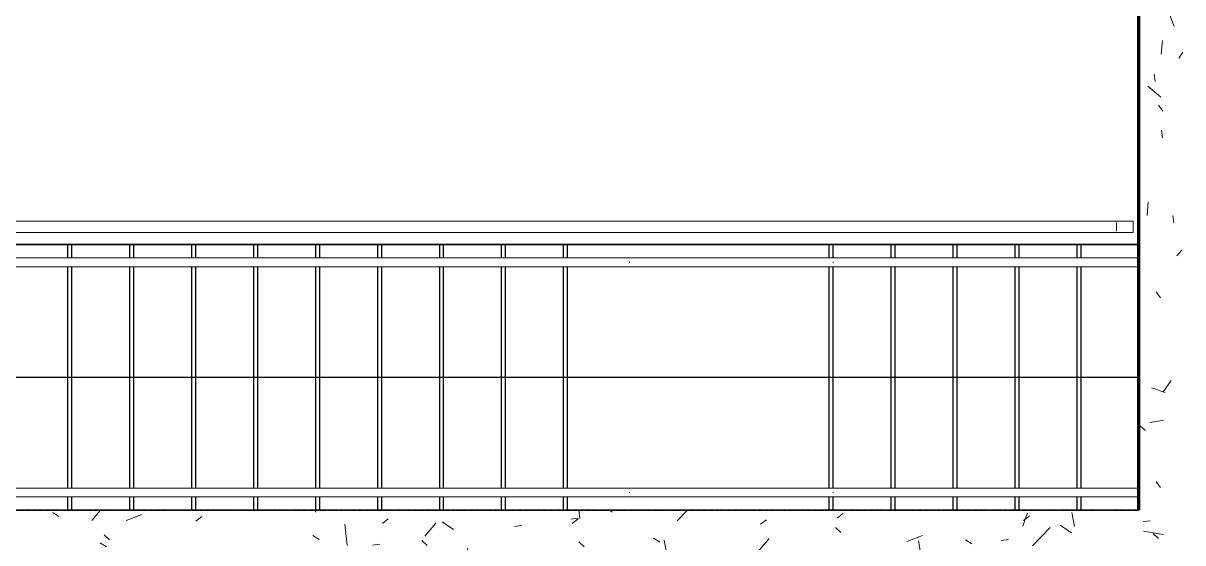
# Model space of a CAD drawing. Header units: millimetres. Extents: x -4391136 to -1798569, y -886572 to -291056.
# Drawn here: x -2382521 to -2377281, y -330034 to -327687 of the extents above; entities that cross this region are included whole.
import ezdxf

# ---------------------------------------------------------------- set-up
doc = ezdxf.new("R2010")
doc.units = ezdxf.units.MM
doc.linetypes.add('Xref-C-1-PP17-AR-2214-01-B$0$Hidden', pattern=[7.143800000000001, 4.7625, -2.3813])
for name, color, linetype in [('_PP-Dim', 7, 'Continuous'), ('Xref-C-1-PP17-AR-2214-01-B$0$A-DETL', 7, 'Continuous'), ('Xref-C-1-PP17-AR-2214-01-B$0$A-DETL-MBND', 7, 'Xref-C-1-PP17-AR-2214-01-B$0$Hidden'), ('Xref-C-1-PP17-AR-2214-01-B$0$A-FLOR-E', 7, 'Continuous'), ('Xref-C-1-PP17-AR-2214-01-B$0$A-FLOR-HRAL', 7, 'Continuous'), ('Xref-C-1-PP17-AR-2214-01-B$0$A-Wall', 7, 'Continuous'), ('Xref-C-1-PP17-AR-2214-01-B$0$A-WALL-PATT', 7, 'Continuous'), ('Xref-C-1-PP17-AR-2214-01-B$0$S-BEAM', 7, 'Continuous'), ('Xref-C-1-PP17-AR-2214-01-B$0$S-COLS-E', 7, 'Continuous'), ('Xref-C-1-PP17-AR-2214-01-B$0$S-STRS-ANNO', 7, 'Continuous'), ('Xref-C-1-PP17-AR-2214-01-B$0$S-STRS-E', 7, 'Continuous'), ('Xref-C-1-PP17-AR-2214-01-B$0$WALL-E', 7, 'Continuous')]:
    doc.layers.add(name, color=color, linetype=linetype)

# ---------------------------------------------------------------- blocks, each defined once
blk = doc.blocks.new('Xref-C-1-PP17-AR-2214-01-B$0$Handrail Type - Handrail_Internal_-V69-ENTRANCE 2 - LOWER ROOF FLOOR PLAN01-flat-1')
at = {"layer": 'Xref-C-1-PP17-AR-2214-01-B$0$A-FLOR-HRAL', "color": 7, "lineweight": 9}
for p, q in [((-2735542.735888853, -498898.9466707956), (-2735542.735888853, -500278.9466707956)), ((-2735502.735888853, -498898.9466707956), (-2735502.735888853, -500278.9466707956)), ((-2735542.735888853, -500278.9466707956), (-2735542.735888853, -501198.9466707956)), ((-2735502.735888853, -500278.9466707956), (-2735502.735888853, -501198.9466707956)), ((-2735542.735888853, -501198.9466707956), (-2735542.735888853, -505118.9466707956)), ((-2735502.735888853, -501198.9466707956), (-2735502.735888853, -505118.9466707956))]:
    blk.add_line(p, q, dxfattribs=at)
blk = doc.blocks.new('Xref-C-1-PP17-AR-2214-01-B$0$Handrail Type - Handrail_Internal_-25764025-ENTRANCE 2 - LOWER ROOF FLOOR PLAN01-flat-1')
at = {"layer": 'Xref-C-1-PP17-AR-2214-01-B$0$A-FLOR-HRAL', "color": 7, "lineweight": 9}
for p, q in [((-2735542.735888856, -498898.9466707961), (-2735542.735888856, -500284.6825953241)), ((-2735502.735888856, -500284.6825953241), (-2735502.735888856, -498898.9466707961)), ((-2735542.735888856, -500284.6825953241), (-2735542.735888856, -501204.6825953241)), ((-2735502.735888856, -501204.6825953241), (-2735502.735888856, -500284.6825953241)), ((-2735542.735888856, -501204.6825953241), (-2735542.735888856, -501489.5466495958)), ((-2735502.735888856, -501489.5466495958), (-2735502.735888856, -501204.6825953241)), ((-2735542.735888856, -501489.5466495958), (-2735542.735888856, -505124.6825953241)), ((-2735502.735888856, -505124.6825953241), (-2735502.735888856, -501489.5466495958))]:
    blk.add_line(p, q, dxfattribs=at)
for points in [[(-2735524.718241559, -500278.9747268569), (-2735524.718241559, -500278.9747268569, -0.01443241316823077), (-2735520.754049785, -500278.9758074149)], [(-2735524.718241559, -501198.9747520779), (-2735524.718241559, -501198.9747520779, -0.0144252782520109), (-2735520.754049785, -501198.9757561388)]]:
    blk.add_lwpolyline(points, format="xyb", dxfattribs=at)
blk = doc.blocks.new('Xref-C-1-PP17-AR-2214-01-B$0$ACM_STR_COLN_Precast- Rectangular Column - 300x300-21690188-ENTRANCE 2 - LOWER ROOF FLOOR PLAN01-flat-1')
at = {"layer": 'Xref-C-1-PP17-AR-2214-01-B$0$S-COLS-E', "color": 7}
for p, q in [((-78.01883525308222, 627.8688751540612), (-78.01883525308222, 617.8688751540612)), ((-78.01883525308222, 617.8688751540612), (-78.01883525308222, 337.8688751540612)), ((-78.01883525308222, 337.8688751540612), (-78.01883525308222, 327.8688751540612))]:
    blk.add_line(p, q, dxfattribs=at)
blk = doc.blocks.new('Xref-C-1-PP17-AR-2214-01-B$0$Handrail Type - Handrail_Internal_-V58-ENTRANCE 2 - LOWER ROOF FLOOR PLAN01-flat-1')
at = {"layer": 'Xref-C-1-PP17-AR-2214-01-B$0$A-FLOR-HRAL', "color": 7, "lineweight": 9}
for p, q in [((-2736582.735888851, -498898.9466707956), (-2736582.735888851, -500278.9466707956)), ((-2736542.735888852, -498898.9466707956), (-2736542.735888852, -500278.9466707956)), ((-2736582.735888851, -500278.9466707956), (-2736582.735888851, -501198.9466707956)), ((-2736542.735888852, -500278.9466707956), (-2736542.735888852, -501198.9466707956)), ((-2736582.735888851, -501198.9466707956), (-2736582.735888851, -505118.9466707956)), ((-2736542.735888852, -501198.9466707956), (-2736542.735888852, -505118.9466707956))]:
    blk.add_line(p, q, dxfattribs=at)
blk = doc.blocks.new('Xref-C-1-PP17-AR-2214-01-B$0$Handrail Type - Handrail_Internal_-18879586-ENTRANCE 2 - LOWER ROOF FLOOR PLAN01-flat-1')
at = {"layer": 'Xref-C-1-PP17-AR-2214-01-B$0$A-FLOR-HRAL', "color": 7, "lineweight": 9}
for p, q in [((-2736582.735888854, -498898.9466707961), (-2736582.735888854, -499709.5466478929)), ((-2736542.735888855, -499709.5466478929), (-2736542.735888855, -498898.9466707961)), ((-2736582.735888854, -499709.5466478929), (-2736582.735888854, -500284.6825953243)), ((-2736542.735888855, -500284.6825953243), (-2736542.735888855, -499709.5466478929)), ((-2736582.735888854, -500284.6825953243), (-2736582.735888854, -501204.6825953243)), ((-2736542.735888855, -501204.6825953243), (-2736542.735888855, -500284.6825953243)), ((-2736582.735888854, -501204.6825953243), (-2736582.735888854, -505124.6825953244)), ((-2736542.735888855, -505124.6825953244), (-2736542.735888855, -501204.6825953243))]:
    blk.add_line(p, q, dxfattribs=at)
for points in [[(-2736564.718241553, -500278.9747268569), (-2736564.718241553, -500278.9747268569, -0.01443241317260626), (-2736560.754049788, -500278.9758074149)], [(-2736560.754724103, -501198.9753925744), (-2736560.754724103, -501198.9753925744, 0.01449700389211319), (-2736564.7170536, -501198.9753925742)]]:
    blk.add_lwpolyline(points, format="xyb", dxfattribs=at)
blk = doc.blocks.new('Xref-C-1-PP17-AR-2214-01-B$0$Top Rail Type - Top Rail_Internal_-V43-ENTRANCE 2 - LOWER ROOF FLOOR PLAN01-flat-1')
at = {"layer": 'Xref-C-1-PP17-AR-2214-01-B$0$A-FLOR-HRAL', "color": 7, "lineweight": 9}
for p, q in [((-2736697.744708746, -498923.3198686002), (-2736747.744708746, -498923.3198686002)), ((-2736747.744708746, -498923.3198686002), (-2736747.744708746, -498998.9466707956)), ((-2736697.744708746, -498923.3198686002), (-2736697.744708746, -498998.9466707956)), ((-2736747.744708746, -498998.9466707956), (-2736747.744708746, -505098.9466707956)), ((-2736697.744708746, -498998.9466707956), (-2736697.744708746, -505098.9466707956))]:
    blk.add_line(p, q, dxfattribs=at)
blk = doc.blocks.new('Xref-C-1-PP17-AR-2214-01-B$0$Top Rail Type - Top Rail_Internal_-18193665-ENTRANCE 2 - LOWER ROOF FLOOR PLAN01-flat-1')
at = {"layer": 'Xref-C-1-PP17-AR-2214-01-B$0$A-FLOR-HRAL', "color": 7, "lineweight": 9}
for p, q in [((-2736747.744708749, -498923.3198686006), (-2736747.744708749, -498998.9466707961)), ((-2736746.892854403, -498923.3198686002), (-2736698.596563088, -498923.3198686002)), ((-2736698.596563088, -498923.3198686002), (-2736746.892854403, -498923.3198686002)), ((-2736697.744708749, -498998.9466707961), (-2736697.744708749, -498923.3198686006)), ((-2736747.744708749, -498998.9466707961), (-2736747.744708749, -505098.9466707961)), ((-2736697.744708749, -505098.9466707961), (-2736697.744708749, -498998.9466707961))]:
    blk.add_line(p, q, dxfattribs=at)
blk = doc.blocks.new('Xref-C-1-PP17-AR-2214-01-B$0$Railing - Railing-18193662-ENTRANCE 2 - LOWER ROOF FLOOR PLAN01-flat-1')
at = {"layer": 'Xref-C-1-PP17-AR-2214-01-B$0$A-FLOR-HRAL', "color": 7, "lineweight": 9}
for p, q in [((-2736702.744708746, -498998.9466707956), (-2736742.744708746, -498998.9466707956)), ((-2736742.744708745, -498998.9466707956), (-2736702.744708745, -498998.9466707956)), ((-2736702.744708746, -498998.9466707956), (-2736742.744708746, -498998.9466707956)), ((-2736742.744708745, -498998.9466707956), (-2736702.744708745, -498998.9466707956))]:
    blk.add_line(p, q, dxfattribs=at)
blk = doc.blocks.new('W-1-PP17-ENT2_REV00_20260526-152612_EX_LOPF-1')
at = {"layer": 'Xref-C-1-PP17-AR-2214-01-B$0$A-WALL-PATT', "lineweight": 9}
h = blk.add_hatch(dxfattribs=at)
h.set_pattern_fill('ACET-2D-FP_2', angle=-39.99999999997263, style=0, pattern_type=2)
h.set_pattern_definition([(320.0000000000273, (-2249.999891344458, -2450.004851533624), (385.17504819663, 459.0337474662813), [76.20000000168636, -838.2000000185501]), (265.0000000000273, (-2249.999891344458, -2450.004851533624), (746.182703292987, -65.28252745699113), [60.95999998934603, -670.559999882806]), (10.45100000002732, (-2255.312746680807, -2510.732349573227), (-127.8976821521067, 693.3830033084379), [64.7599999979222, -712.3599999771443]), (316.1840000000274, (-2046.799709689803, -2450.004275918996), (622.306418101827, 648.5724861947823), [114.3000000090041, -1257.300000099045]), (6.636000000027357, (-2060.813792571891, -2540.364465571532), (-122.2199233644646, 1050.534318669234), [97.13999999808287, -1068.539999978911]), (261.1840000000274, (-2046.799709689803, -2450.004275918996), (1110.274966523866, -172.1971373409029), [91.44000001127156, -1005.840000123987]), (291.0000000000273, (-2097.600011015311, -2551.604380768316), (559.4256646492287, 214.7433929350229), [76.20000000026221, -838.2000000028844]), (236.0000000000273, (-2097.600011015311, -2551.604380768316), (620.9765001018534, -418.8539380771107), [60.96000000798914, -670.5600000878804]), (341.4510000000274, (-2131.688417448662, -2602.142433825007), (224.2969171917646, 668.4524659444579), [64.76000000175954, -712.3600000193549]), (307.5000000000274, (-2249.999891344458, -2450.004851533624), (206.9121046008077, 158.7692419998349), [33.52799999595496, -628.903999924125, 33.52799999595496, -1320.291999840711]), (307.5000000000274, (-2249.999891344458, -2450.004851533624), (206.9121046008077, 158.7692419998349), [-695.9599999160349, -647.1919999219185, 33.52799999595496, -639.5719999228379]), (277.5000000000274, (-2249.999891344458, -2450.004851533624), (359.3065578895622, 47.30360574601231), [33.52800000462985, -354.5840000489641, 33.52800000462985, -870.2040001201656]), (277.5000000000274, (-2249.999891344458, -2450.004851533624), (359.3065578895622, 47.30360574601231), [-421.6400000582238, -613.6640000847401, 33.52800000462985, -223.0120000307955]), (237.5000000000274, (-2249.999913494103, -2223.43703840446), (229.4741615089589, -146.1911639207974), [33.52800000332775, -220.4720000218826, 33.52800000332775, -1810.5120001797]), (237.5000000000274, (-2249.999913494103, -2223.43703840446), (229.4741615089589, -146.1911639207974), [-287.5280000285381, -758.9520000753286, 33.52800000332775, -1018.032000101043]), (227.5000000000274, (-2249.999941535294, -2121.835860139283), (350.416859014542, -321.097891815938), [33.52800000205954, -296.6720000182238, 33.52800000205954, -1239.52000007614]), (227.5000000000274, (-2249.999941535294, -2121.835860139283), (350.416859014542, -321.097891815938), [-363.7280000223428, -492.7600000302689, 33.52800000205954, -713.2320000438118])])
h.paths.add_polyline_path([(-2250.000000002328, -3177.975070477522), (-2250.000000002328, -3334.503541353683), (-2250.000000002328, -4699.999999995867), (-2050.000000002328, -4699.999999995867), (-2050.000000002328, -200.0088198898011), (-2250.000000002328, -200.0088198898011)])
h = blk.add_hatch(dxfattribs=at)
h.set_pattern_fill('ACET-2D-FP_12', angle=-40.00000000001929, style=0, pattern_type=2)
h.set_pattern_definition([(49.99999999998066, (-8394.749623530079, -4899.999786735105), (-459.033747442358, 385.1750481771305), [76.19999999489092, -838.1999999438001]), (354.9999999999807, (-8394.749623530079, -4899.999786735105), (65.28252746094925, 746.1827033320443), [60.95999999902279, -670.5599999892506]), (100.4509999999806, (-8334.02212549001, -4905.312642071454), (-693.3830033237465, -127.8976821540858), [64.760000009727, -712.360000106997]), (46.18399999998068, (-8394.75019914424, -4696.799605079985), (-648.5724861597413, 622.3064180691725), [114.2999999805889, -1257.299999786477]), (96.63599999998067, (-8304.39000949217, -4710.813687962538), (-1050.53431868169, -122.2199233649302), [97.13999998684996, -1068.539999855349]), (351.1839999999806, (-8394.75019914424, -4696.799605079985), (172.1971373298435, 1110.274966447614), [91.43999999912084, -1005.839999990329]), (20.99999999998068, (-8293.150094295852, -4747.599906405958), (-214.7433929590627, 559.4256647136064), [76.20000000503082, -838.200000055339]), (325.9999999999807, (-8293.150094295852, -4747.599906405958), (418.8539380778092, 620.9765001013877), [60.9599999951956, -670.5599999471516]), (71.45099999998068, (-8242.61204123823, -4781.688312839309), (-668.4524659854361, 224.2969172061419), [64.75999999221385, -712.3599999143522]), (37.49999999998067, (-8394.749623530079, -4899.999786735105), (-158.7692420319073, 206.91210464295), [33.52799999703571, -628.9039999443971, 33.52799999703571, -1320.29199988327]), (37.49999999998067, (-8394.749623530079, -4899.999786735105), (-158.7692420319073, 206.91210464295), [-695.9599999384686, -647.1919999427803, 33.52799999703571, -639.571999943454]), (7.499999999980671, (-8394.749623530079, -4899.999786735105), (-47.30360575212411, 359.3065579393879), [33.52799999999587, -354.5839999999563, 33.52799999999587, -870.203999999893]), (7.499999999980671, (-8394.749623530079, -4899.999786735105), (-47.30360575212411, 359.3065579393879), [-421.6399999999481, -613.6639999999245, 33.52799999999587, -223.0119999999726]), (327.4999999999807, (-8621.318079446442, -4900.000574928301), (146.1911639366298, 229.4741615331733), [33.52800000003585, -220.4720000002358, 33.52800000003585, -1810.512000001937]), (327.4999999999807, (-8621.318079446442, -4900.000574928301), (146.1911639366298, 229.4741615331733), [-287.5280000003075, -758.9520000008117, 33.52800000003585, -1018.032000001089]), (317.4999999999807, (-8722.917848880403, -4900.000479713606), (321.0978918577311, 350.4168590595947), [33.52800000457609, -296.6720000404915, 33.52800000457609, -1239.520000169177]), (317.4999999999807, (-8722.917848880403, -4900.000479713606), (321.0978918577311, 350.4168590595947), [-363.7280000496437, -492.7600000672547, 33.52800000457609, -713.2320000973459])])
h.paths.add_polyline_path([(-12950.00000000233, -4699.999999995867), (-12950.00000000233, -4899.999999996799), (-3839.500000002328, -4899.999999996799), (-3839.500000002328, -4699.999999995867)])
h = blk.add_hatch(dxfattribs=at)
h.set_pattern_fill('ACET-2D-FP_20', angle=-40.00000000001929, style=0, pattern_type=2)
h.set_pattern_definition([(49.99999999998066, (-2944.750092132948, -4900.000010718184), (-459.033747442358, 385.1750481771305), [76.19999999489092, -838.1999999438001]), (354.9999999999807, (-2944.750092132948, -4900.000010718184), (65.28252746094925, 746.1827033320443), [60.95999999902279, -670.5599999892506]), (100.4509999999806, (-2884.021828048863, -4905.313508841733), (-693.3830033237465, -127.8976821540858), [64.760000009727, -712.360000106997]), (46.18399999998068, (-2944.749901702628, -4696.800471851195), (-648.5724861597413, 622.3064180691725), [114.2999999805889, -1257.299999786477]), (96.63599999998067, (-2854.39047809504, -4710.813911945152), (-1050.53431868169, -122.2199233649302), [97.13999998684996, -1068.539999855349]), (351.1839999999806, (-2944.749901702628, -4696.800471851195), (172.1971373298435, 1110.274966447614), [91.43999999912084, -1005.839999990329]), (20.99999999998068, (-2843.150562898722, -4747.600130389037), (-214.7433929590627, 559.4256647136064), [76.20000000503082, -838.200000055339]), (325.9999999999807, (-2843.150562898722, -4747.600130389037), (418.8539380778092, 620.9765001013877), [60.9599999951956, -670.5599999471516]), (71.45099999998068, (-2792.612509841099, -4781.688536822388), (-668.4524659854361, 224.2969172061419), [64.75999999221385, -712.3599999143522]), (37.49999999998067, (-2944.750092132948, -4900.000010718184), (-158.7692420319073, 206.91210464295), [33.52799999703571, -628.9039999443971, 33.52799999703571, -1320.29199988327]), (37.49999999998067, (-2944.750092132948, -4900.000010718184), (-158.7692420319073, 206.91210464295), [-695.9599999384686, -647.1919999427803, 33.52799999703571, -639.571999943454]), (7.499999999980671, (-2944.750092132948, -4900.000010718184), (-47.30360575212411, 359.3065579393879), [33.52799999999587, -354.5839999999563, 33.52799999999587, -870.203999999893]), (7.499999999980671, (-2944.750092132948, -4900.000010718184), (-47.30360575212411, 359.3065579393879), [-421.6399999999481, -613.6639999999245, 33.52799999999587, -223.0119999999726]), (327.4999999999807, (-3171.317905262113, -4900.000032866898), (146.1911639366298, 229.4741615331733), [33.52800000003585, -220.4720000002358, 33.52800000003585, -1810.512000001937]), (327.4999999999807, (-3171.317905262113, -4900.000032866898), (146.1911639366298, 229.4741615331733), [-287.5280000003075, -758.9520000008117, 33.52800000003585, -1018.032000001089]), (317.4999999999807, (-3272.917674696073, -4899.999937651737), (321.0978918577311, 350.4168590595947), [33.52800000457609, -296.6720000404915, 33.52800000457609, -1239.520000169177]), (317.4999999999807, (-3272.917674696073, -4899.999937651737), (321.0978918577311, 350.4168590595947), [-363.7280000496437, -492.7600000672547, 33.52800000457609, -713.2320000973459])])
h.paths.add_polyline_path([(-3839.500000002328, -4743.259779239597), (-3839.500000002328, -4899.999999996799), (-2050.000000002328, -4899.788250115758), (-2050.000000002328, -4699.999999995867), (-3839.500000002328, -4699.999999995867)])
at = {"layer": 'Xref-C-1-PP17-AR-2214-01-B$0$A-DETL', "color": 7, "lineweight": 9}
blk.add_line((-2359.500000001863, -4099.999999999593), (-8459.500000001863, -4099.999999999593), dxfattribs=at)
at = {"layer": 'Xref-C-1-PP17-AR-2214-01-B$0$A-DETL-MBND', "color": 7}
blk.add_line((-8520.000000001863, -4699.999999999593), (-2250.000000001863, -4699.999999999593), dxfattribs=at)
at = {"layer": 'Xref-C-1-PP17-AR-2214-01-B$0$A-FLOR-E', "color": 7}
for p, q in [((-2250.000000001863, -4699.999999998661), (-2250.000000001863, -399.9999999986612)), ((-8470.000000001863, -3500.000000000058), (-2250.000000001863, -3500.000000000058))]:
    blk.add_line(p, q, dxfattribs=at)
at = {"layer": 'Xref-C-1-PP17-AR-2214-01-B$0$A-Wall', "color": 7, "lineweight": 70}
blk.add_line((-2250.000000001863, -200.0088198921294), (-2250.000000001863, -4699.999999999593), dxfattribs=at)
at = {"layer": 'Xref-C-1-PP17-AR-2214-01-B$0$S-BEAM', "color": 7}
for p, q in [((-2250.000000001863, -599.9999999986612), (-2250.000000001863, -3150.008819893061)), ((-2250.000000001863, -3300.000000000058), (-2250.000000001863, -4699.999999998661)), ((-8470.000000001863, -3500.008819893526), (-2250.000000001863, -3500.008819893526))]:
    blk.add_line(p, q, dxfattribs=at)
at = {"layer": 'Xref-C-1-PP17-AR-2214-01-B$0$S-STRS-ANNO', "color": 7}
blk.add_line((-2250.000000001863, -4100.008819893061), (-8470.000000001863, -4100.008819893061), dxfattribs=at)
at = {"layer": 'Xref-C-1-PP17-AR-2214-01-B$0$S-STRS-E', "color": 7}
for p, q in [((-2250.000000001863, -3500.008819893526), (-8470.000000001863, -3500.008819893526)), ((-7088.000000001863, -3560.008819893992), (-7088.000000001863, -3500.008819893526)), ((-7070.000000001863, -3560.008819893992), (-7070.000000001863, -3500.008819893526)), ((-6808.000000001863, -3560.008819893992), (-6808.000000001863, -3500.008819893526)), ((-6790.000000001863, -3560.008819893992), (-6790.000000001863, -3500.008819893526)), ((-6528.000000001863, -3560.008819893992), (-6528.000000001863, -3500.008819893526)), ((-6510.000000001863, -3560.008819893992), (-6510.000000001863, -3500.008819893526)), ((-6248.000000001863, -3560.008819893992), (-6248.000000001863, -3500.008819893526)), ((-6230.000000001863, -3560.008819893992), (-6230.000000001863, -3500.008819893526)), ((-5968.000000001863, -3560.008819893992), (-5968.000000001863, -3500.008819893526)), ((-5950.000000001863, -3560.008819893992), (-5950.000000001863, -3500.008819893526)), ((-5688.000000001863, -3560.008819893992), (-5688.000000001863, -3500.008819893526)), ((-5670.000000001863, -3560.008819893992), (-5670.000000001863, -3500.008819893526)), ((-5408.000000001863, -3560.008819893992), (-5408.000000001863, -3500.008819893526)), ((-5390.000000001863, -3560.008819893992), (-5390.000000001863, -3500.008819893526)), ((-5128.000000001863, -3560.008819893992), (-5128.000000001863, -3500.008819893526)), ((-5110.000000001863, -3560.008819893992), (-5110.000000001863, -3500.008819893526)), ((-4848.000000001863, -3560.008819893992), (-4848.000000001863, -3500.008819893526)), ((-4830.000000001863, -3560.008819893992), (-4830.000000001863, -3500.008819893526)), ((-3648.000000001863, -3560.008819893992), (-3648.000000001863, -3500.008819893526)), ((-3630.000000001863, -3560.015584173205), (-3630.000000001863, -3500.008819893526)), ((-3368.000000001863, -3560.008819893992), (-3368.000000001863, -3500.008819893526)), ((-3350.000000001863, -3560.008819893992), (-3350.000000001863, -3500.008819893526)), ((-3088.000000001863, -3560.008819893992), (-3088.000000001863, -3500.008819893526)), ((-3070.000000001863, -3560.008819893992), (-3070.000000001863, -3500.008819893526)), ((-2808.000000001863, -3560.008819893992), (-2808.000000001863, -3500.008819893526)), ((-2790.000000001863, -3560.008819893992), (-2790.000000001863, -3500.008819893526)), ((-2528.000000001863, -3560.008819893992), (-2528.000000001863, -3500.008819893526)), ((-2510.000000001863, -3560.008819893992), (-2510.000000001863, -3500.008819893526)), ((-7088.000000001863, -4600.008819892595), (-7088.000000001863, -3600.008819893526)), ((-7070.000000001863, -4600.008819892595), (-7070.000000001863, -3600.008819893526)), ((-6808.000000001863, -4600.008819892595), (-6808.000000001863, -3600.008819893526)), ((-6790.000000001863, -4600.008819892595), (-6790.000000001863, -3600.008819893526)), ((-6528.000000001863, -4600.008819892595), (-6528.000000001863, -3600.008819893526)), ((-6510.000000001863, -4600.008819892595), (-6510.000000001863, -3600.008819893526)), ((-6248.000000001863, -4600.008819892595), (-6248.000000001863, -3600.008819893526)), ((-6230.000000001863, -4600.008819892595), (-6230.000000001863, -3600.008819893526)), ((-5968.000000001863, -4600.008819892595), (-5968.000000001863, -3600.008819893526)), ((-5950.000000001863, -4600.008819892595), (-5950.000000001863, -3600.008819893526)), ((-5688.000000001863, -4600.008819892595), (-5688.000000001863, -3600.008819893526)), ((-5670.000000001863, -4600.008819892595), (-5670.000000001863, -3600.008819893526)), ((-5408.000000001863, -4600.008819892595), (-5408.000000001863, -3600.008819893526)), ((-5390.000000001863, -4600.008819892595), (-5390.000000001863, -3600.008819893526)), ((-5128.000000001863, -4600.008819892595), (-5128.000000001863, -3600.008819893526)), ((-5110.000000001863, -4600.008819892595), (-5110.000000001863, -3600.008819893526)), ((-4848.000000001863, -4600.008819892595), (-4848.000000001863, -3600.008819893526)), ((-4830.000000001863, -4600.008819892595), (-4830.000000001863, -3600.008819893526)), ((-3648.000000001863, -4600.008819892595), (-3648.000000001863, -3600.008819893526)), ((-3630.000000001863, -4600.010217000323), (-3630.000000001863, -3600.002055614314)), ((-3368.000000001863, -4600.008819892595), (-3368.000000001863, -3600.008819893526)), ((-3350.000000001863, -4600.008819892595), (-3350.000000001863, -3600.008819893526)), ((-3088.000000001863, -4600.008819892595), (-3088.000000001863, -3600.008819893526)), ((-3070.000000001863, -4600.008819892595), (-3070.000000001863, -3600.008819893526)), ((-2808.000000001863, -4600.008819892595), (-2808.000000001863, -3600.008819893526)), ((-2790.000000001863, -4600.008819892595), (-2790.000000001863, -3600.008819893526)), ((-2528.000000001863, -4600.008819892595), (-2528.000000001863, -3600.008819893526)), ((-2510.000000001863, -4600.008819892595), (-2510.000000001863, -3600.008819893526)), ((-7088.000000001863, -4699.999999999593), (-7088.000000001863, -4640.008819892129)), ((-7070.000000001863, -4699.999999999593), (-7070.000000001863, -4640.008819892129)), ((-6808.000000001863, -4699.999999999593), (-6808.000000001863, -4640.008819892129)), ((-6790.000000001863, -4699.999999999593), (-6790.000000001863, -4640.008819892129)), ((-6528.000000001863, -4699.999999999593), (-6528.000000001863, -4640.008819892129)), ((-6510.000000001863, -4699.999999999593), (-6510.000000001863, -4640.008819892129)), ((-6248.000000001863, -4699.999999999593), (-6248.000000001863, -4640.008819892129)), ((-6230.000000001863, -4699.999999999593), (-6230.000000001863, -4640.008819892129)), ((-5968.000000001863, -4699.999999999593), (-5968.000000001863, -4640.008819892129)), ((-5950.000000001863, -4699.999999999593), (-5950.000000001863, -4640.008819892129)), ((-5688.000000001863, -4699.999999999593), (-5688.000000001863, -4640.008819892129)), ((-5670.000000001863, -4699.999999999593), (-5670.000000001863, -4640.008819892129)), ((-5408.000000001863, -4699.999999999593), (-5408.000000001863, -4640.008819892129)), ((-5390.000000001863, -4699.999999999593), (-5390.000000001863, -4640.008819892129)), ((-5128.000000001863, -4699.999999999593), (-5128.000000001863, -4640.008819892129)), ((-5110.000000001863, -4699.999999999593), (-5110.000000001863, -4640.008819892129)), ((-4848.000000001863, -4699.999999999593), (-4848.000000001863, -4640.008819892129)), ((-4830.000000001863, -4699.999999999593), (-4830.000000001863, -4640.008819892129)), ((-3648.000000001863, -4699.999999999593), (-3648.000000001863, -4640.008819892129)), ((-3630.000000001863, -4699.999999999593), (-3630.000000001863, -4640.007422784867)), ((-3368.000000001863, -4699.999999999593), (-3368.000000001863, -4640.008819892129)), ((-3350.000000001863, -4699.999999999593), (-3350.000000001863, -4640.008819892129)), ((-3088.000000001863, -4699.999999999593), (-3088.000000001863, -4640.008819892129)), ((-3070.000000001863, -4699.999999999593), (-3070.000000001863, -4640.008819892129)), ((-2808.000000001863, -4699.999999999593), (-2808.000000001863, -4640.008819892129)), ((-2790.000000001863, -4699.999999999593), (-2790.000000001863, -4640.008819892129)), ((-2528.000000001863, -4699.999999999593), (-2528.000000001863, -4640.008819892129)), ((-2510.000000001863, -4699.999999999593), (-2510.000000001863, -4640.008819892129)), ((-2250.000000001863, -4699.999999999593), (-8520.000000001863, -4699.999999999593))]:
    blk.add_line(p, q, dxfattribs=at)
at = {"layer": 'Xref-C-1-PP17-AR-2214-01-B$0$WALL-E', "color": 7}
blk.add_line((-2250.000000001863, -3500.000000000058), (-7680.500000001863, -3500.000000000058), dxfattribs=at)
at = {"color": 7, "rotation": 270}
for name, p in [('Xref-C-1-PP17-AR-2214-01-B$0$Top Rail Type - Top Rail_Internal_-V43-ENTRANCE 2 - LOWER ROOF FLOOR PLAN01-flat-1', (496648.9466707949, -2740142.744708746)), ('Xref-C-1-PP17-AR-2214-01-B$0$Top Rail Type - Top Rail_Internal_-18193665-ENTRANCE 2 - LOWER ROOF FLOOR PLAN01-flat-1', (496648.9466707949, -2740142.744708746)), ('Xref-C-1-PP17-AR-2214-01-B$0$Railing - Railing-18193662-ENTRANCE 2 - LOWER ROOF FLOOR PLAN01-flat-1', (496648.9466707949, -2740142.744708746)), ('Xref-C-1-PP17-AR-2214-01-B$0$Handrail Type - Handrail_Internal_-V58-ENTRANCE 2 - LOWER ROOF FLOOR PLAN01-flat-1', (496648.9466707949, -2740142.744708746)), ('Xref-C-1-PP17-AR-2214-01-B$0$Handrail Type - Handrail_Internal_-18879586-ENTRANCE 2 - LOWER ROOF FLOOR PLAN01-flat-1', (496648.9466707949, -2740142.744708746)), ('Xref-C-1-PP17-AR-2214-01-B$0$ACM_STR_COLN_Precast- Rectangular Column - 300x300-21690188-ENTRANCE 2 - LOWER ROOF FLOOR PLAN01-flat-1', (-4550.028721780516, -3578.027655146143)), ('Xref-C-1-PP17-AR-2214-01-B$0$Handrail Type - Handrail_Internal_-V69-ENTRANCE 2 - LOWER ROOF FLOOR PLAN01-flat-1', (496648.9466707949, -2740142.744708746)), ('Xref-C-1-PP17-AR-2214-01-B$0$Handrail Type - Handrail_Internal_-25764025-ENTRANCE 2 - LOWER ROOF FLOOR PLAN01-flat-1', (496648.9466707949, -2740142.744708746))]:
    blk.add_blockref(name, p, dxfattribs=at)

msp = doc.modelspace()

# ---------------------------------------------------------------- block references
at = {"layer": '_PP-Dim', "color": 7}
msp.add_blockref('W-1-PP17-ENT2_REV00_20260526-152612_EX_LOPF-1', (-2375230.573009264, -325186.9466707949), dxfattribs=at)

doc.saveas('drawing.dxf')
